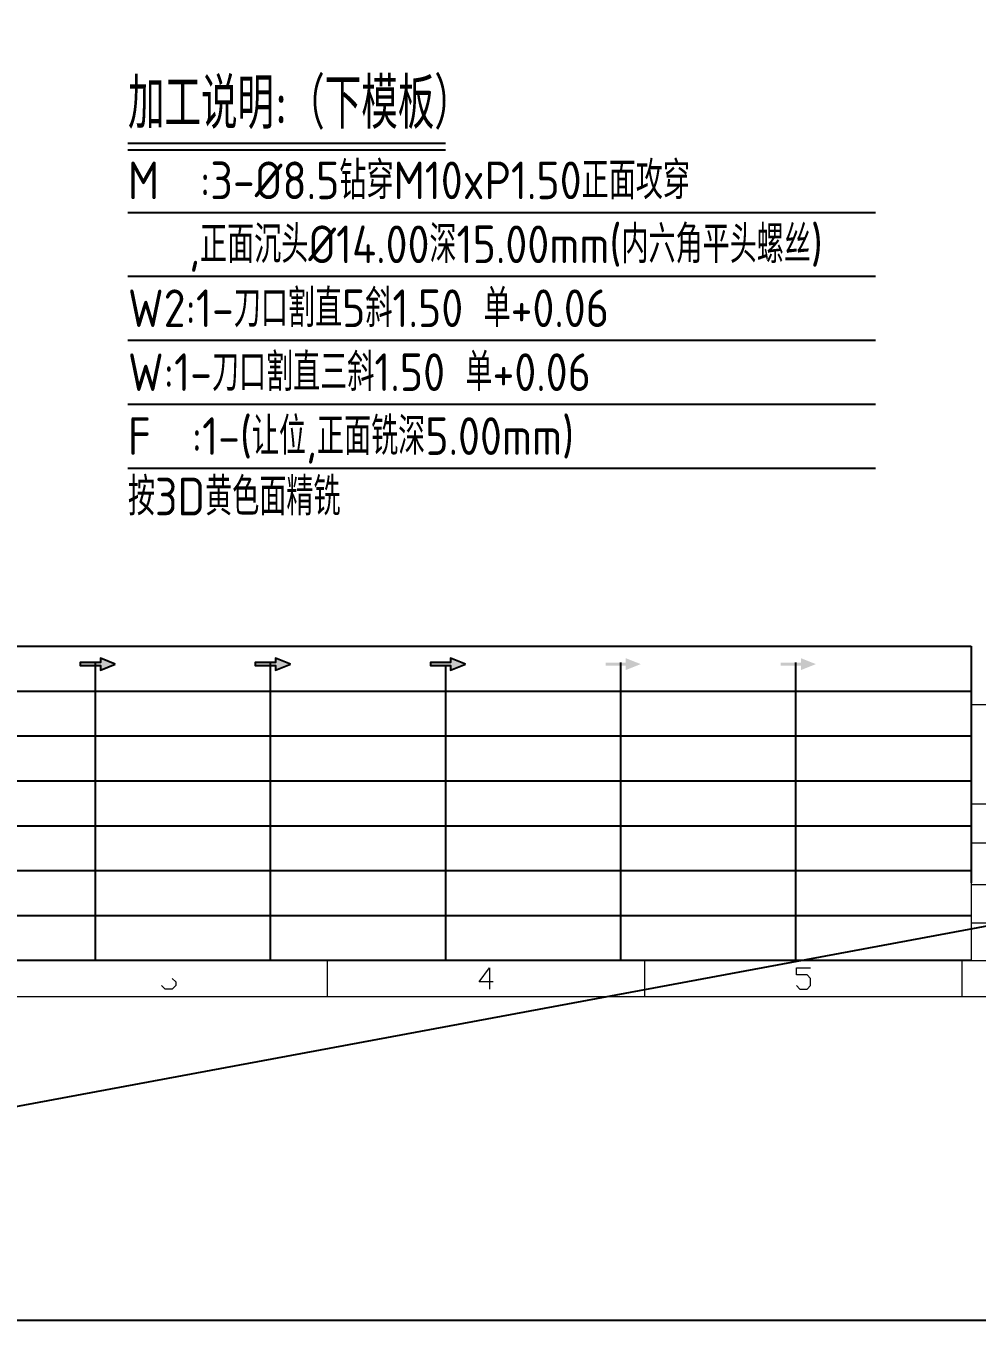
# Model space of a CAD drawing. Header units: millimetres. Extents: x 88508 to 142116, y -5268 to 20283.
# Drawn here: x 105712.3 to 105908.2, y 1546.1 to 1812.5 of the extents above; entities that cross this region are included whole.
import ezdxf
from ezdxf.enums import TextEntityAlignment as Align

# ---------------------------------------------------------------- set-up
doc = ezdxf.new("R2010")
doc.units = ezdxf.units.MM
for name, color, linetype in [('LP_O', 40, 'Continuous'), ('PPS_O', 40, 'Continuous'), ('TEXT', 4, 'Continuous')]:
    doc.layers.add(name, color=color, linetype=linetype)
doc.styles.add('gbenor', font='gbenor.shx', dxfattribs={"bigfont": 'gbcbig.shx'})
doc.styles.add('GBENOR_', font='gbenor.shx', dxfattribs={"bigfont": 'gbcbig'})
doc.styles.add('TXT', font='txt.shx', dxfattribs={"width": 0.8, "bigfont": 'ctxt.shx'})

# ---------------------------------------------------------------- blocks, each defined once
blk = doc.blocks.new('U40')
for points in [[(724.5, 339.3), (709.3, 345.3), (709.3, 340.8), (688.7, 340.8), (688.7, 337.7), (709.3, 337.7), (709.3, 333.2)], [(903.3, 339.3), (888.1, 345.3), (888.1, 340.8), (867.5, 340.8), (867.5, 337.7), (888.1, 337.7), (888.1, 333.2)], [(1082.1, 339.3), (1066.9, 345.3), (1066.9, 340.8), (1046.3, 340.8), (1046.3, 337.7), (1066.9, 337.7), (1066.9, 333.2)], [(1245.7, 337.7), (1245.7, 333.2), (1260.9, 339.3), (1245.7, 345.3), (1245.7, 340.8), (1225.1, 340.8), (1225.1, 337.7)], [(1424.5, 337.7), (1424.5, 333.2), (1439.7, 339.3), (1424.5, 345.3), (1424.5, 340.8), (1403.8, 340.8), (1403.8, 337.7)]]:
    blk.add_hatch(color=3).paths.add_polyline_path(points)
for p, q in [((38, 357.6), (1598.2, 357.6)), ((1598.2, 357.6), (1598.2, 116.2)), ((38, 311.8), (1598.2, 311.8)), ((37.1, 266), (1598.2, 266)), ((0.1, 220.2), (1598.2, 220.2)), ((37.1, 174.4), (1598.2, 174.4)), ((37.1, 128.6), (1598.2, 128.6)), ((37.1, 82.8), (1598.2, 82.8))]:
    blk.add_line(p, q)
at = {"color": 254}
for p, q in [((704.3, 37), (704.3, 340.8)), ((883.1, 37), (883.1, 340.8)), ((1061.9, 37), (1061.9, 337.7)), ((1240.6, 37), (1240.6, 340.8)), ((1419.4, 37), (1419.4, 340.8)), ((1598.2, 37), (38, 37))]:
    blk.add_line(p, q, dxfattribs=at)
at = {"color": 254, "lineweight": 18}
for p, q in [((1598.1, 298), (2493.2, 298)), ((1598.2, 196.6), (2493.2, 196.6)), ((2493.2, 156.4), (1598.2, 156.4)), ((2493.2, 114.1), (1598.2, 114.1)), ((2493.2, 75), (1598.2, 75)), ((37, 37), (2493.2, 37)), ((941.1, 0), (941.1, 37)), ((1265.1, 0), (1265.1, 37)), ((1589.1, 0), (1589.1, 37)), ((0, 0), (2530.2, 0))]:
    blk.add_line(p, q, dxfattribs=at)
at = {"color": 254, "linetype": 'Continuous', "lineweight": 18}
for p, q in [((1598.1, 298), (1598.1, 37)), ((1598.2, 298), (1598.2, 37))]:
    blk.add_line(p, q, dxfattribs=at)
for points in [[(724.5, 339.3), (709.3, 345.3), (709.3, 340.8), (688.7, 340.8), (688.7, 337.7), (709.3, 337.7), (709.3, 333.2), (724.5, 339.3)], [(903.3, 339.3), (888.1, 345.3), (888.1, 340.8), (867.5, 340.8), (867.5, 337.7), (888.1, 337.7), (888.1, 333.2), (903.3, 339.3)], [(1082.1, 339.3), (1066.9, 345.3), (1066.9, 340.8), (1046.3, 340.8), (1046.3, 337.7), (1066.9, 337.7), (1066.9, 333.2), (1082.1, 339.3)]]:
    blk.add_lwpolyline(points)
at = {"color": 92, "lineweight": 18}
for points in [[(1110.3, 14.9), (1095.9, 14.9), (1106.7, 29.3), (1106.7, 7.7)], [(1419.9, 11.3), (1423.5, 7.7), (1430.7, 7.7), (1434.3, 11.3), (1434.3, 18.5), (1430.7, 22.1), (1419.9, 22.1), (1419.9, 29.3), (1434.3, 29.3)], [(782.7, 18.5), (786.3, 14.9), (786.3, 11.3), (782.7, 7.7), (775.5, 7.7), (771.9, 11.3)]]:
    blk.add_lwpolyline(points, dxfattribs=at)
at = {"lineweight": 18, "style": 'GBENOR_'}
blk.add_attdef('文档路径', (2126, 386.9), '', height=17.8, dxfattribs=at)
at = {"lineweight": 20, "style": 'TXT'}
for tag, height, p in [('18-**-**', 16.3, (1866.6, 256.2)), ('客户名称', 16.1, (1741.1, 134, 0)), ('料厚:', 16.1, (1741.3, 93.2, 0))]:
    blk.add_attdef(tag, text='', height=height, dxfattribs=at).set_placement(p, align=Align.MIDDLE)
for tag, p, height in [('88888', (1850.9, 207.5), 14.9), ('材质:', (1691.2, 168, 0), 16.1), ('核准', (1869.4, 127.5, 0), 16.1), ('设计', (1868.8, 88.3, 0), 16.1), ('绘图', (1868.2, 49.1, 0), 16.1)]:
    blk.add_attdef(tag, p, '', height=height, dxfattribs=at)
for tag, p, height, width in [('3', (2234.7, 206.9), 15.8, 0.7), ('4', (2234.7, 167.4), 15.8, 0.7), ('核准日期', (2041.1, 124.2, 0), 16.1, 0.68), ('设计日期', (2041.1, 84.5, 0), 16.1, 0.68), ('1', (2251.9, 85.9), 14.6, 0.7), ('绘图日期', (2040.9, 46.4, 0), 16.1, 0.68), ('2', (2235, 49.2), 14.6, 0.7)]:
    blk.add_attdef(tag, p, '', height=height, dxfattribs=dict(at, width=width))

msp = doc.modelspace()

# ---------------------------------------------------------------- linework, layer by layer
at = {"layer": 'LP_O', "color": 8}
msp.add_lwpolyline([(105473.835, 2079.541), (105473.835, 1546.122), (108341.214, 1546.122), (108341.214, 2079.541)], close=True, dxfattribs=at)
at = {"layer": 'PPS_O'}
msp.add_line((105473.835, 1546.122), (108341.214, 2079.541), dxfattribs=at)
at = {"layer": 'TEXT', "color": 3}
for p, q in [((105733.302, 1788.354), (105798.702, 1788.354)), ((105733.302, 1786.999), (105798.702, 1786.999)), ((105733.302, 1774.148), (105887.211, 1774.148)), ((105733.302, 1760.988), (105887.211, 1760.988)), ((105733.302, 1747.827), (105887.211, 1747.827)), ((105733.302, 1734.667), (105887.211, 1734.667)), ((105733.302, 1721.506), (105887.211, 1721.506))]:
    msp.add_line(p, q, dxfattribs=at)

# ---------------------------------------------------------------- block references
at = {"ltscale": 3, "xscale": 0.201715171644512, "yscale": 0.201715171644512, "zscale": 0.201715171644512}
msp.add_blockref('U40', (105584.542, 1612.716), dxfattribs=at)

# ---------------------------------------------------------------- texts
at = {"layer": 'TEXT', "color": 4, "style": 'gbenor'}
for s, height, p in [('加工说明:（下模板）', 10.4509, (105733.302, 1791.334)), ('M  :3-%%C8.5钻穿M10xP1.50正面攻穿', 7.74144, (105733.302, 1776.857)), ('   ,正面沉头%%C14.00深15.00mm(内六角平头螺丝)', 7.74144, (105733.302, 1763.697)), ('F  :1-(让位,正面铣深5.00mm)', 7.74144, (105733.302, 1724.216))]:
    msp.add_text(s, height=height, dxfattribs=at).set_placement(p)
at = {"layer": 'TEXT', "color": 1, "style": 'gbenor'}
for s, p in [('W2:1-刀口割直5斜1.50 单+0.06  ', (105733.302, 1750.537)), ('W:1-刀口割直三斜1.50 单+0.06  ', (105733.302, 1737.376))]:
    msp.add_text(s, height=7.74144, dxfattribs=at).set_placement(p)
at = {"layer": 'TEXT', "color": 2, "style": 'gbenor'}
msp.add_text('按3D黄色面精铣', height=7.7414, dxfattribs=at).set_placement((105733.302, 1711.776))

doc.saveas('drawing.dxf')
